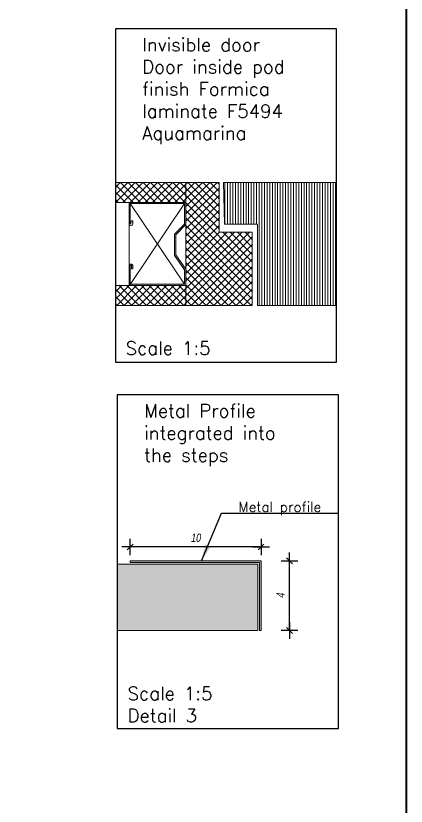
# Model space of a CAD drawing. Header units: inches. Extents: x 4017 to 5703, y -944 to 2840.
# Drawn here: x 5585.4 to 5702.9, y 658.8 to 896.9 of the extents above; entities that cross this region are included whole.
import ezdxf

# ---------------------------------------------------------------- set-up
doc = ezdxf.new("R2010")
doc.units = ezdxf.units.IN
doc.header["$MEASUREMENT"] = 0
doc.linetypes.add('DASHED', pattern=[19.05, 12.7, -6.35])
doc.layers.get('0').update_dxf_attribs({"color": 5})
doc.layers.get('DEFPOINTS').update_dxf_attribs({"color": 254})
doc.layers.add('1 - plaster', color=1, linetype='Continuous', lineweight=9)
doc.layers.add('1 - subStructural - Bearing', color=132, linetype='Continuous', lineweight=9)
for name, color, linetype in [('A-DIM-BLD', 8, 'Continuous'), ('A-dim-work', 8, 'Continuous'), ('TEXT', 14, 'Continuous')]:
    doc.layers.add(name, color=color, linetype=linetype)
doc.layers.add('F-Wall Ceiling Dark Green', color=7, linetype='DASHED', lineweight=9, true_color=0x284732)
doc.styles.add('a-dim', font='oron.shx', dxfattribs={"width": 0.8, "oblique": 10})
doc.styles.add('ENGLISH', font='romans.shx', dxfattribs={"height": 2})
doc.styles.get("Standard").update_dxf_attribs({"font": 'arial.ttf'})
doc.dimstyles.new('D-50', dxfattribs={"dimtxt": 11, "dimasz": 0.5, "dimexe": 0.2, "dimexo": 0, "dimgap": 0.8, "dimtad": 0, "dimdec": 0, "dimdsep": 46, "dimtxsty": 'Standard', "dimblk": 'ar11', "dimcen": 20, "dimdle": 0.1, "dimse1": 1, "dimse2": 1, "dimclrt": 2, "dimadec": 0, "dimazin": 0, "dimtfac": 1, "dimtdec": 0, "dimtix": 1, "dimtmove": 2, "dimatfit": 3, "dimfxl": 1, "dimtvp": 1, "dimtolj": 1, "dimlwd": -1, "dimlwe": -1, "dimarcsym": 0})
doc.dimstyles.new('DIM_25', dxfattribs={"dimscale": 0, "dimtxt": 5, "dimasz": 0.5, "dimexe": 3, "dimexo": 30, "dimgap": 5, "dimtad": 1, "dimdec": 0, "dimzin": 0, "dimdsep": 46, "dimtxsty": 'a-dim', "dimblk": 'dim', "dimcen": -2.5, "dimdle": 1.25, "dimse1": 1, "dimse2": 1, "dimclrd": 256, "dimclre": 256, "dimclrt": 256, "dimadec": 0, "dimazin": 0, "dimtfac": 1, "dimtdec": 0, "dimtix": 1, "dimtmove": 1, "dimatfit": 2, "dimldrblk": 'ANTO', "dimfxl": 1, "dimtvp": 0.346154, "dimtolj": 1, "dimtzin": 0, "dimlwd": -1, "dimlwe": -1, "dimarcsym": 0})
pattern_1 = [(45, (985.53006, -937.91785), (-0.2245064, 0.2245064), []), (135, (985.53006, -937.91785), (-0.2245064, -0.2245064), [])]

# ---------------------------------------------------------------- blocks, each defined once
blk = doc.blocks.new('edfde')
at = {"layer": '1 - plaster', "true_color": 0xe0a352}
h = blk.add_hatch(dxfattribs=at)
h.set_pattern_fill('ANSI37', color=33, scale=0.1, style=0)
h.set_pattern_definition(pattern_1)
h.paths.add_polyline_path([(0, -5.908), (0, -7.108), (4.245, -7.108), (4.245, -5.908)])
h = blk.add_hatch(dxfattribs=at)
h.set_pattern_fill('ANSI37', color=33, scale=0.1, style=0)
h.set_pattern_definition(pattern_1)
h.paths.add_polyline_path([(4.245, -13.308), (4.245, -5.908), (6.245, -5.908), (6.245, -8.908), (8.245, -8.908), (8.245, -13.308)])
at = {"layer": '1 - plaster'}
h = blk.add_hatch(dxfattribs=at)
h.set_pattern_fill('LINE', color=256, scale=0.05, angle=90)
h.set_pattern_definition([(90, (0, 0), (-0.15875, 1e-17), [])])
h.paths.add_polyline_path([(8.566, -13.308), (13.31, -13.308), (13.31, -5.916), (6.514, -5.916), (6.566, -8.408), (8.566, -8.408), (8.566, -8.908)])
at = {"layer": '1 - plaster', "true_color": 0xe0a352}
h = blk.add_hatch(dxfattribs=at)
h.set_pattern_fill('ANSI37', color=33, scale=0.1, style=0)
h.set_pattern_definition(pattern_1)
h.paths.add_polyline_path([(0, -12.108), (0, -13.308), (4.245, -13.308), (4.245, -12.108)])
at = {"layer": '1 - subStructural - Bearing'}
h = blk.add_hatch(color=256, dxfattribs=at)
h.dxf.hatch_style = 1
edge = h.paths.add_edge_path()
edge.add_line((4.245, -11.13), (4.245, -12.108))
edge.add_line((4.245, -12.108), (0.821, -12.108))
edge.add_line((0.821, -12.108), (0.821, -10.916))
edge.add_arc((0.931, -10.916), 0.11, 360, 540, ccw=False)
edge.add_line((1.041, -10.916), (1.041, -11.109))
edge.add_line((1.041, -11.109), (0.968, -11.109))
edge.add_line((0.968, -11.109), (0.968, -10.916))
edge.add_arc((0.931, -10.916), 0.0367, 360, 540)
edge.add_line((0.895, -10.916), (0.895, -12.034))
edge.add_line((0.895, -12.034), (4.171, -12.034))
edge.add_line((4.171, -12.034), (4.171, -11.16))
edge.add_line((4.171, -11.16), (3.56, -10.305))
edge.add_line((3.56, -10.305), (3.56, -9.022))
edge.add_line((3.56, -9.022), (4.171, -8.411))
edge.add_line((4.171, -8.411), (4.171, -7.181))
edge.add_line((4.171, -7.181), (0.895, -7.181))
edge.add_line((0.895, -7.181), (0.895, -8.411))
edge.add_line((0.895, -8.411), (0.968, -8.217))
edge.add_line((0.968, -8.217), (1.041, -8.217))
edge.add_line((1.041, -8.217), (1.041, -8.411))
edge.add_arc((0.931, -8.411), 0.11, 180, 360, ccw=False)
edge.add_line((0.821, -8.411), (0.821, -7.108))
edge.add_line((0.821, -7.108), (4.245, -7.108))
edge.add_line((4.245, -7.108), (4.245, -8.441))
edge.add_line((4.245, -8.441), (3.633, -9.052))
edge.add_line((3.633, -9.052), (3.633, -10.274))
edge.add_line((3.633, -10.274), (4.245, -11.13))
at = {"layer": '1 - plaster'}
for points in [[(4.245, -7.108), (4.245, -5.908), (0, -5.908)], [(4.245, -13.308), (4.245, -5.908), (6.245, -5.908), (6.245, -8.908), (8.245, -8.908), (8.245, -13.308), (4.245, -13.308)], [(13.31, -5.916), (6.514, -5.916), (6.566, -8.408), (8.566, -8.408), (8.566, -8.908), (8.566, -13.308), (13.31, -13.308)], [(0, -7.108), (4.245, -7.108)], [(4.245, -13.308), (4.245, -12.108), (0, -12.108)], [(0, -13.308), (4.245, -13.308)]]:
    blk.add_lwpolyline(points, dxfattribs=at)
at = {"layer": '1 - subStructural - Bearing'}
for p, q in [((0.855, -12.108), (4.171, -7.181)), ((0.895, -7.181), (4.171, -12.034))]:
    blk.add_line(p, q, dxfattribs=at)
blk.add_lwpolyline([(4.245, -11.13), (4.245, -12.108), (0.821, -12.108), (0.821, -10.916, -1), (1.041, -10.916), (1.041, -11.109), (0.968, -11.109), (0.968, -10.916, 1), (0.895, -10.916), (0.895, -12.034), (4.171, -12.034), (4.171, -11.16), (3.56, -10.305), (3.56, -9.022), (4.171, -8.411), (4.171, -7.181), (0.895, -7.181), (0.895, -8.411), (0.968, -8.217), (1.041, -8.217), (1.041, -8.411, -1), (0.821, -8.411), (0.821, -7.108), (4.245, -7.108), (4.245, -8.441), (3.633, -9.052), (3.633, -10.274)], format="xyb", close=True, dxfattribs=at)
blk.add_lwpolyline([(0.821, -12.108), (4.245, -12.108), (4.245, -7.108), (0.821, -7.108), (0.821, -12.108)], dxfattribs=at)
at = {"layer": 'A-dim-work', "ltscale": 0.0005}
blk.add_lwpolyline([(0, -16.735), (13.31, -16.735), (13.31, 3.362), (0, 3.362)], close=True, dxfattribs=at)
at = {"layer": 'A-dim-work', "color": 6, "lineweight": 40, "ltscale": 20, "char_height": 0.8, "attachment_point": 1, "style": 'ENGLISH'}
for s, insert in [('Invisible door\\PDoor inside pod finish Formica laminate F5494 Aquamarina', (1.615, 2.798)), ('Scale 1:5', (0.62, -15.491))]:
    blk.add_mtext_dynamic_manual_height_columns(s, width=10.31092, gutter_width=1, heights=[0], dxfattribs=dict(at, insert=insert))
blk = doc.blocks.new('dim')
at = {"ltscale": 10}
for p, q in [((0, 5), (0, -5)), ((-5, 0), (5, 0)), ((-1.77, -1.77), (1.77, 1.77))]:
    blk.add_line(p, q, dxfattribs=at)
blk = doc.blocks.new('*D378')
at = {"layer": 'A-DIM-BLD', "ltscale": 0.3, "transparency": 16777216}
blk.add_line((5595.636, 1096.143), (5595.636, 1100.143), dxfattribs=at)
at = {"layer": 'DEFPOINTS', "color": 0, "ltscale": 0.3, "transparency": 16777216}
for p in [(5593.917, 1100.243), (5595.636, 1100.243), (5593.917, 1096.043)]:
    blk.add_point(p, dxfattribs=at)
at = {"layer": 'A-DIM-BLD', "ltscale": 0.3, "transparency": 16777216, "xscale": 0.1, "yscale": 0.1, "zscale": 0.1}
for p, rotation in [((5595.636, 1100.243), 90), ((5595.636, 1096.043), 270)]:
    blk.add_blockref('dim', p, dxfattribs=dict(at, rotation=rotation))
at = {"layer": 'A-DIM-BLD', "ltscale": 0.3, "transparency": 16777216, "insert": (5595.086, 1098.143), "char_height": 0.5, "attachment_point": 5, "rotation": 90, "style": 'a-dim'}
blk.add_mtext('\\A1;4', dxfattribs=at)
blk = doc.blocks.new('ANTO')
at = {"color": 150}
for p, q in [((0, -1.63), (0, 12)), ((0, 7.8), (0, -11.66)), ((9.27, 0), (-11.01, 0)), ((0, -11.66), (0, -12))]:
    blk.add_line(p, q, dxfattribs=at)
blk.add_circle((0, 0), 4.37, dxfattribs=at)
blk = doc.blocks.new('*D379')
at = {"layer": 'A-DIM-BLD', "ltscale": 0.3, "transparency": 16777216}
blk.add_line((5593.817, 1101.077), (5586.134, 1101.077), dxfattribs=at)
at = {"layer": 'DEFPOINTS', "color": 0, "ltscale": 0.3, "transparency": 16777216}
for p in [(5586.034, 1101.077), (5586.034, 1100.243), (5593.917, 1100.243)]:
    blk.add_point(p, dxfattribs=at)
at = {"layer": 'A-DIM-BLD', "ltscale": 0.3, "transparency": 16777216, "xscale": 0.1, "yscale": 0.1, "zscale": 0.1, "rotation": 180}
blk.add_blockref('dim', (5586.034, 1101.077), dxfattribs=at)
at = {"layer": 'A-DIM-BLD', "ltscale": 0.3, "transparency": 16777216, "xscale": 0.1, "yscale": 0.1, "zscale": 0.1}
blk.add_blockref('dim', (5593.917, 1101.077), dxfattribs=at)
at = {"layer": 'A-DIM-BLD', "ltscale": 0.3, "transparency": 16777216, "insert": (5589.976, 1101.627), "char_height": 0.5, "attachment_point": 5, "style": 'a-dim'}
blk.add_mtext('\\A1;10', dxfattribs=at)
blk = doc.blocks.new('ar11')
for p, q in [((0, 14.887), (0, -14.887)), ((-4.243, -4.243), (4.243, 4.243)), ((-12.405, 0), (12.405, 0))]:
    blk.add_line(p, q)
blk = doc.blocks.new('detail3')
at = {"layer": '1 - subStructural - Bearing'}
h = blk.add_hatch(color=256, dxfattribs=at)
h.dxf.hatch_style = 1
h.paths.add_polyline_path([(0.772, 9.994), (0.772, 10.094), (8.655, 10.094), (8.655, 5.894), (8.555, 5.894), (8.555, 9.994)])
at = {"layer": 'F-Wall Ceiling Dark Green', "true_color": 0x006a8e}
h = blk.add_hatch(color=144, dxfattribs=at)
h.dxf.hatch_style = 1
h.paths.add_polyline_path([(0, 9.894), (0, 5.894), (8.455, 5.894), (8.455, 9.894)])
at = {"layer": '1 - plaster'}
for points in [[(0, 9.894), (8.455, 9.894), (8.455, 5.894)], [(8.455, 5.894), (0, 5.894)]]:
    blk.add_lwpolyline(points, dxfattribs=at)
at = {"layer": '1 - subStructural - Bearing'}
blk.add_lwpolyline([(0.772, 9.994), (0.772, 10.094), (8.655, 10.094), (8.655, 5.894), (8.555, 5.894), (8.555, 9.994)], close=True, dxfattribs=at)
at = {"layer": 'A-dim-work', "ltscale": 0.0005}
blk.add_lwpolyline([(0, 0), (13.31, 0), (13.31, 20.097), (0, 20.097)], close=True, dxfattribs=at)
at = {"layer": 'A-dim-work', "color": 6, "lineweight": 40, "ltscale": 20, "char_height": 0.8, "attachment_point": 1, "style": 'ENGLISH'}
for s, insert in [('Metal Profile integrated into the steps', (1.615, 19.533)), ('Scale 1:5\\PDetail 3', (0.62, 2.499))]:
    blk.add_mtext_dynamic_manual_height_columns(s, width=10.31092, gutter_width=1, heights=[0], dxfattribs=dict(at, insert=insert))
at = {"layer": 'TEXT', "insert": (7.293, 13.639), "char_height": 0.6, "attachment_point": 1, "style": 'ENGLISH'}
blk.add_mtext_dynamic_manual_height_columns('Metal profile', width=17.14848, gutter_width=0.5, heights=[0], dxfattribs=at)
at = {"layer": 'A-DIM-BLD', "ltscale": 0.3}
dim = blk.add_linear_dim(base=(0.772, 10.928), p1=(8.655, 10.094), p2=(0.772, 10.094), text='10', dimstyle='DIM_25', override={"dimscale": 1, "dimtxt": 0.5, "dimasz": 0.1, "dimexe": 1, "dimgap": 0.3}, dxfattribs=at)
dim.commit()
dim.dimension.update_dxf_attribs({"geometry": '*D379', "text_midpoint": (4.713, 11.478), "insert": (-5585.263, -1090.149)})
dim = blk.add_linear_dim(base=(10.373, 10.094), p1=(8.655, 5.894), p2=(8.655, 10.094), angle=90, dimstyle='DIM_25', override={"dimscale": 1, "dimtxt": 0.5, "dimasz": 0.1, "dimexe": 1, "dimgap": 0.3}, dxfattribs=at)
dim.commit()
dim.dimension.update_dxf_attribs({"geometry": '*D378', "text_midpoint": (9.823, 7.994), "insert": (-5585.263, -1090.149)})
at = {"layer": 'TEXT', "color": 1}
blk.add_leader([(5.067, 10.094), (6.283, 12.955), (13.31, 12.955)], dimstyle='D-50', override={"dimasz": 1, "dimfxl": 1.25, "dimfxlon": 1}, dxfattribs=at)

msp = doc.modelspace()

# ---------------------------------------------------------------- linework, layer by layer
at = {"layer": 'A-dim-work', "color": 6, "lineweight": 40, "ltscale": 20}
msp.add_lwpolyline([(4016.52, -65.76), (4016.52, 1046.74), (5702.9, 1046.74), (5702.9, -65.76)], close=True, dxfattribs=at)

# ---------------------------------------------------------------- block references
at = {"xscale": 5, "yscale": 5, "zscale": 5}
msp.add_blockref('detail3', (5615.93, 682.25), dxfattribs=at)
at = {"layer": 'A-dim-work', "xscale": 5, "yscale": 5, "zscale": 5}
msp.add_blockref('edfde', (5615.35, 876.23), dxfattribs=at)

doc.saveas('drawing.dxf')
